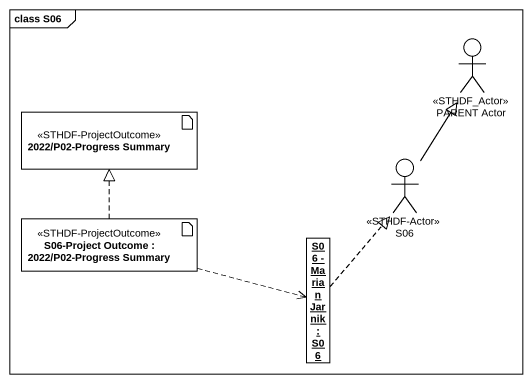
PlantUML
@startuml
mainframe class S06
allowmixing
hide circle
hide empty members
actor "PARENT Actor" as PARENT_Actor <<STHDF_Actor>>
artifact "2022/P02-Progress Summary" as a2022_P02_Progress_Summary <<STHDF-ProjectOutcome>>
actor S06 <<STHDF-Actor>>
artifact "S06-Project Outcome : 2022/P02-Progress Summary" as S06_Project_Outcome <<STHDF-ProjectOutcome>>
object "S06 - Marian Jarnik : S06" as S06_Marian_Jarnik
S06 -up-|> PARENT_Actor
S06_Project_Outcome .up.|> a2022_P02_Progress_Summary
S06_Project_Outcome .right.> S06_Marian_Jarnik
S06_Marian_Jarnik .up.|> S06
@enduml
